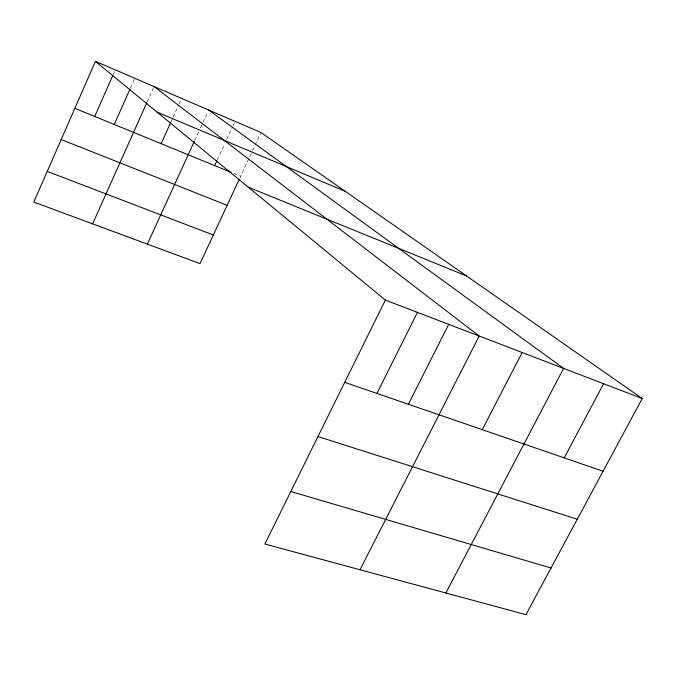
<?xml version="1.0" encoding="UTF-8"?>
<svg xmlns="http://www.w3.org/2000/svg" width="676" height="676" viewBox="0 0 676 676"><rect width="100%" height="100%" fill="white"/><g stroke="black" fill="none" stroke-linecap="round" stroke-linejoin="round"><path stroke-width="0.51" stroke-dasharray="3.38 2.54" d="M113.154 74.63L114.835 70.828M130.519 87.897L134.372 79.236M147.224 101.831L153.629 87.508M170.96 121.984L172.667 118.216M173.09 117.269L178.633 105.008M179.055 104.062L181.193 99.347M194.705 140.473L198.617 131.904M200.358 128.102L202.53 123.345M202.969 122.39L207.743 111.92M217.292 159.967L224.66 143.971M226.832 139.264L232.468 127.029M232.899 126.091L234.64 122.331M239.811 178.075L252.156 151.542M252.596 150.587L260.995 132.53M233.921 173.495L240.656 176.25"/><path stroke-width="1.01" d="M95.426 61.347L385.362 300.068L264.865 544.019L525.945 614.653L642.2 398.527L260.995 132.53L95.426 61.347L33.8 202.073L200.02 263.615L238.966 179.892M94.708 116.458L112.74 75.577M114.269 124.469L130.088 88.86M92.612 223.849L146.793 102.786M161.15 143.675L170.529 122.931M147.385 244.129L194.274 141.428M214.689 165.612L216.852 160.905M376.963 393.449L417.455 312.363M408.389 404.256L448.712 324.353M360.004 569.758L479.174 336.031L154.06 86.553M482.25 429.674L522.159 352.509M445.856 592.979L563.607 368.395L208.614 110.011M564.207 457.872L603.592 383.731M290.807 491.511L551.041 567.992M317.948 436.544L577.262 519.244M344.718 382.354L603.077 471.248M385.362 300.068L642.2 398.527M47.227 171.408L213.32 235.02M61.186 139.535L227.136 205.318M248.286 187.201L466.558 275.969M74.859 108.321L231.04 172.312M157.162 112.174L345.292 191.35"/></g></svg>
